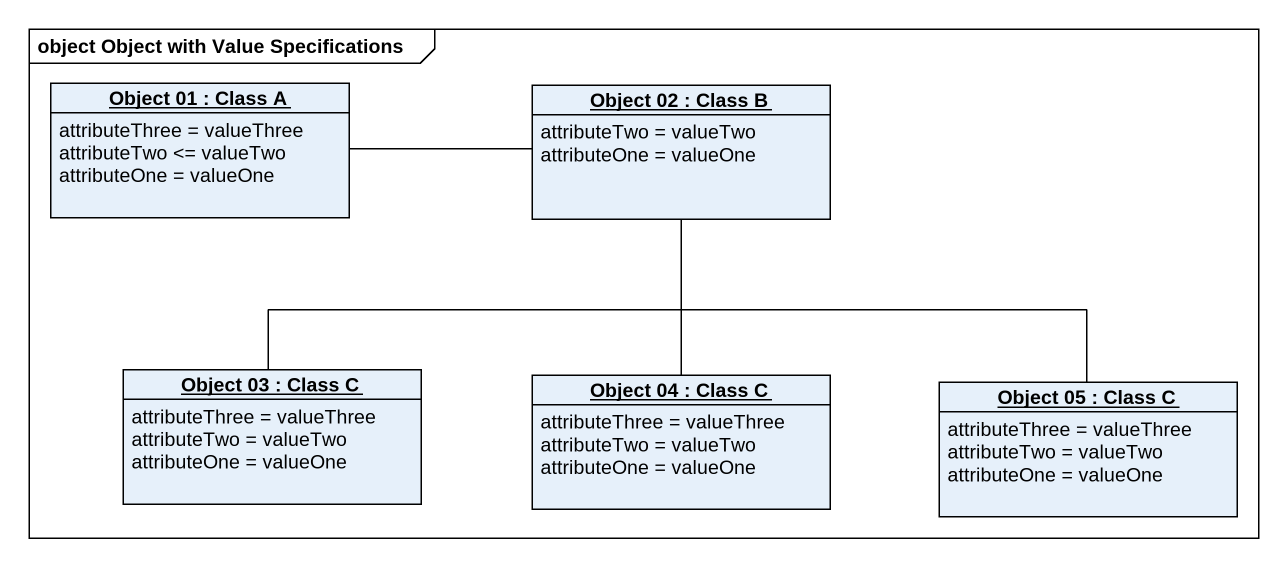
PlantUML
@startuml
mainframe object Object with Value Specifications
hide circle
hide empty members
object "Object 01 : Class A" as Object_01 {
  attributeThree = valueThree
  attributeTwo <= valueTwo
  attributeOne = valueOne
}
object "Object 02 : Class B" as Object_02 {
  attributeTwo = valueTwo
  attributeOne = valueOne
}
object "Object 03 : Class C" as Object_03 {
  attributeThree = valueThree
  attributeTwo = valueTwo
  attributeOne = valueOne
}
object "Object 04 : Class C" as Object_04 {
  attributeThree = valueThree
  attributeTwo = valueTwo
  attributeOne = valueOne
}
object "Object 05 : Class C" as Object_05 {
  attributeThree = valueThree
  attributeTwo = valueTwo
  attributeOne = valueOne
}
Object_01 -right- Object_02
Object_03 -up- Object_02
Object_04 -up- Object_02
Object_05 -up- Object_02
@enduml
